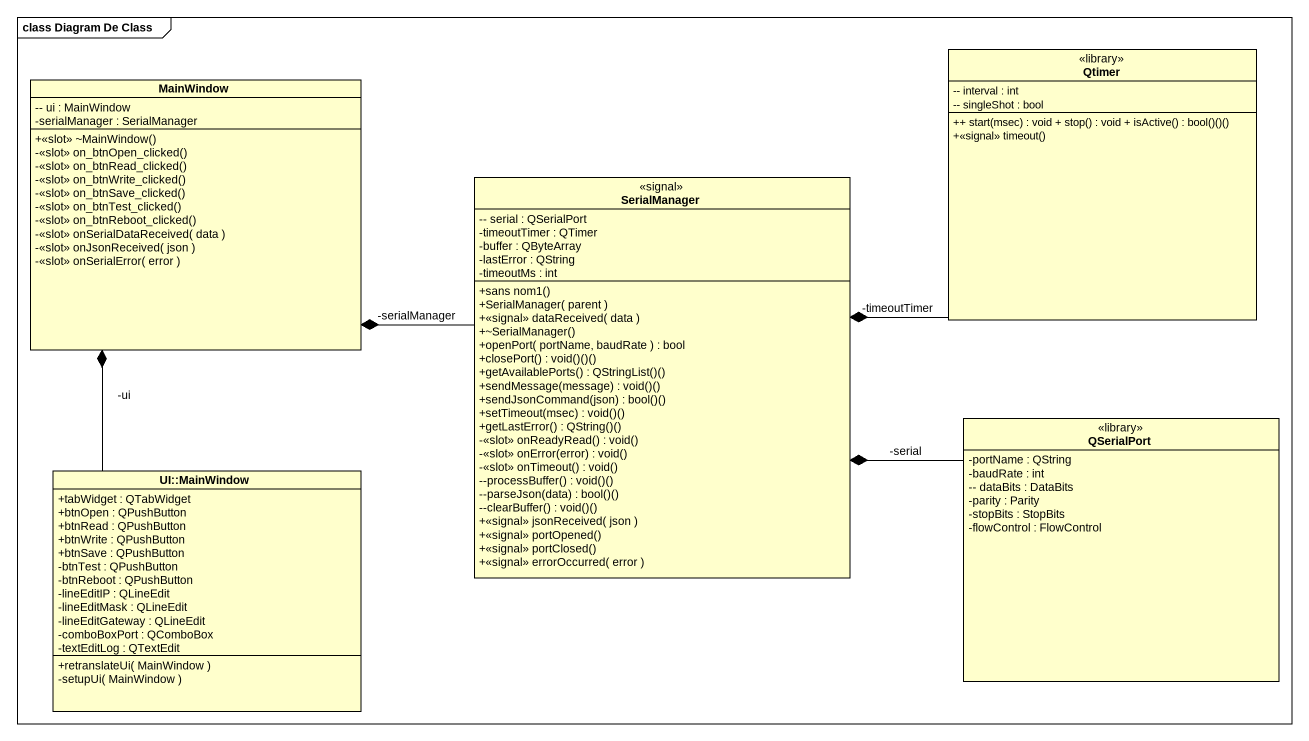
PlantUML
@startuml
mainframe class Diagram De Class
hide circle
hide empty members
skinparam classAttributeIconSize 0
class MainWindow {
  ~-- ui : MainWindow
  -serialManager : SerialManager
  +<<slot>> ~MainWindow()
  -<<slot>> on_btnOpen_clicked()
  -<<slot>> on_btnRead_clicked()
  -<<slot>> on_btnWrite_clicked()
  -<<slot>> on_btnSave_clicked()
  -<<slot>> on_btnTest_clicked()
  -<<slot>> on_btnReboot_clicked()
  -<<slot>> onSerialDataReceived( data )
  -<<slot>> onJsonReceived( json )
  -<<slot>> onSerialError( error )
}
class Qtimer <<library>> {
  ~-- interval : int
  ~-- singleShot : bool
  ++ start(msec) : void + stop() : void + isActive() : bool()()()
  +<<signal>> timeout()
}
class SerialManager <<signal>> {
  ~-- serial : QSerialPort
  -timeoutTimer : QTimer
  -buffer : QByteArray
  -lastError : QString
  -timeoutMs : int
  +sans nom1()
  +SerialManager( parent )
  +<<signal>> dataReceived( data )
  +~SerialManager()
  +openPort( portName, baudRate ) : bool
  +closePort() : void()()()
  +getAvailablePorts() : QStringList()()
  +sendMessage(message) : void()()
  +sendJsonCommand(json) : bool()()
  +setTimeout(msec) : void()()
  +getLastError() : QString()()
  -<<slot>> onReadyRead() : void()
  -<<slot>> onError(error) : void()
  -<<slot>> onTimeout() : void()
  ~--processBuffer() : void()()
  ~--parseJson(data) : bool()()
  ~--clearBuffer() : void()()
  +<<signal>> jsonReceived( json )
  +<<signal>> portOpened()
  +<<signal>> portClosed()
  +<<signal>> errorOccurred( error )
}
class QSerialPort <<library>> {
  -portName : QString
  -baudRate : int
  ~-- dataBits : DataBits
  -parity : Parity
  -stopBits : StopBits
  -flowControl : FlowControl
}
class "UI::MainWindow" as UI_MainWindow {
  +tabWidget : QTabWidget
  +btnOpen : QPushButton
  +btnRead : QPushButton
  +btnWrite : QPushButton
  +btnSave : QPushButton
  -btnTest : QPushButton
  -btnReboot : QPushButton
  -lineEditIP : QLineEdit
  -lineEditMask : QLineEdit
  -lineEditGateway : QLineEdit
  -comboBoxPort : QComboBox
  -textEditLog : QTextEdit
  +retranslateUi( MainWindow )
  -setupUi( MainWindow )
}
MainWindow *-right- SerialManager : -serialManager
MainWindow *-- UI_MainWindow : -ui
SerialManager *-right- Qtimer : -timeoutTimer
SerialManager *-right- QSerialPort : -serial
@enduml
